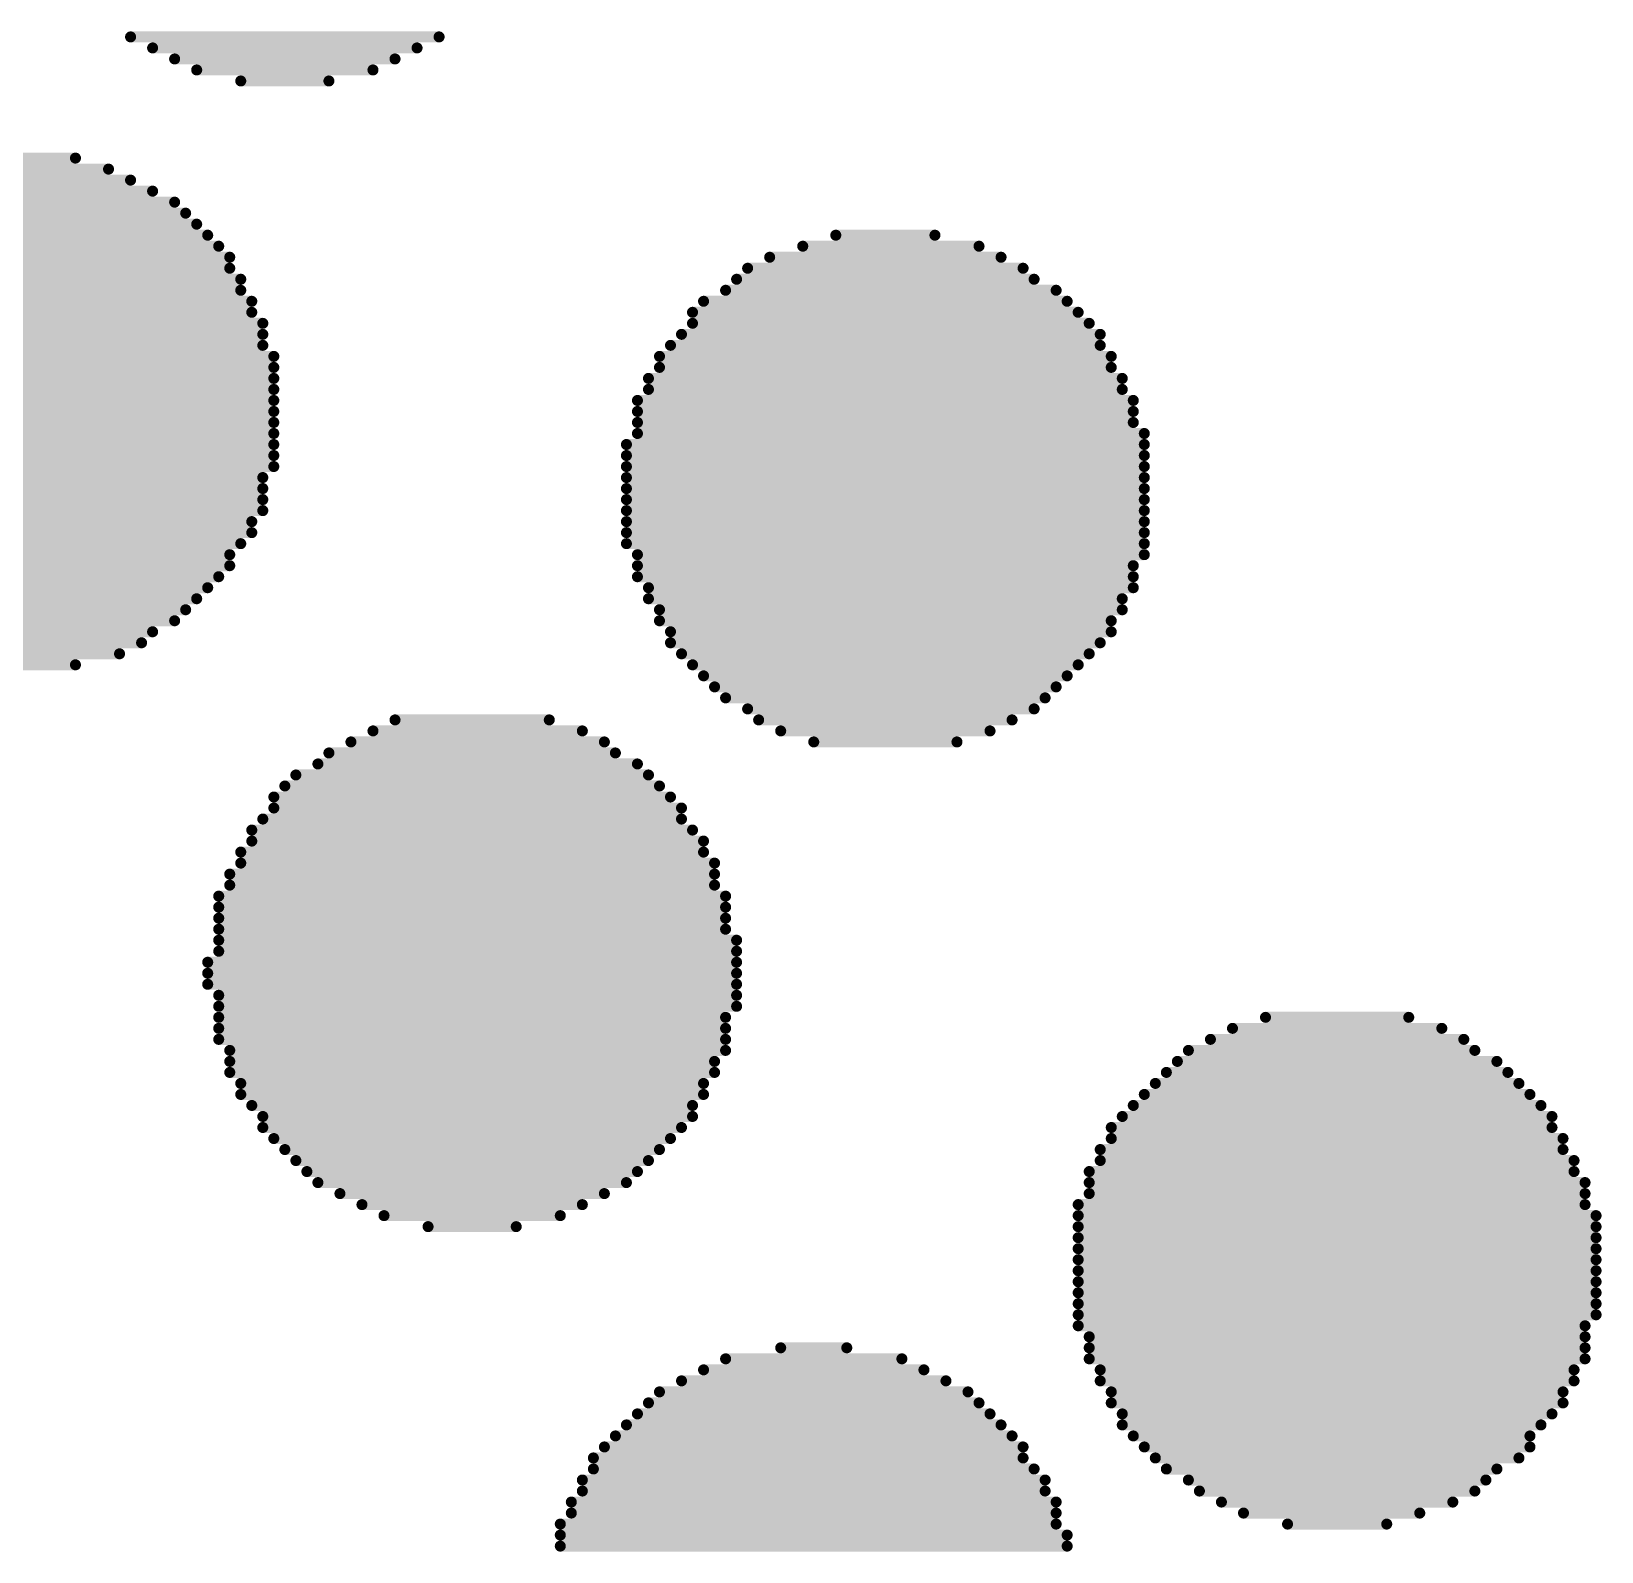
# Model space of a CAD drawing. Header units: millimetres. Extents: x 45 to 209, y 90 to 189.
# Drawn here: x 138.579 to 139.484, y 98.042 to 98.918 of the extents above; entities that cross this region are included whole.
import ezdxf

# ---------------------------------------------------------------- set-up
doc = ezdxf.new("R2010")
doc.units = ezdxf.units.MM
doc.layers.add('TopOverlay', color=2, linetype='Continuous')

# ---------------------------------------------------------------- blocks, each defined once
blk = doc.blocks.new('5394DE47_A0E8_4329_8464_7791B7C19310_63')
at = {"layer": 'TopOverlay', "const_width": 0.00635}
for points in [[(4.91645, 4.75955), (5.09425, 4.75955)], [(4.92915, 4.7532), (5.08155, 4.7532)], [(4.94185, 4.74685), (5.06885, 4.74685)], [(4.95455, 4.7405), (5.05615, 4.7405)], [(4.97995, 4.73415), (5.03075, 4.73415)], [(4.8212, 4.6897), (4.8847, 4.6897)], [(4.7831, 4.677), (4.91645, 4.677)], [(4.7958, 4.68335), (4.90375, 4.68335)], [(4.7704, 4.67065), (4.92915, 4.67065)], [(4.75135, 4.65795), (4.9482, 4.65795)], [(4.76405, 4.6643), (4.94185, 4.6643)], [(4.745, 4.6516), (4.95455, 4.6516)], [(4.7323, 4.6389), (4.96725, 4.6389)], [(4.73865, 4.64525), (4.9609, 4.64525)], [(5.3038, 4.6389), (5.4054, 4.6389)], [(5.32285, 4.64525), (5.38, 4.64525)], [(4.7323, 4.63255), (4.9736, 4.63255)], [(5.28475, 4.63255), (5.4181, 4.63255)], [(4.72595, 4.6262), (4.9736, 4.6262)], [(5.27205, 4.6262), (5.4308, 4.6262)], [(4.7196, 4.61985), (4.97995, 4.61985)], [(4.7196, 4.6135), (4.97995, 4.6135)], [(5.25935, 4.6135), (5.44985, 4.6135)], [(5.2657, 4.61985), (5.43715, 4.61985)], [(4.71325, 4.60715), (4.9863, 4.60715)], [(5.24665, 4.60715), (5.4562, 4.60715)], [(4.7069, 4.59445), (4.99265, 4.59445)], [(4.71325, 4.6008), (4.9863, 4.6008)], [(5.2403, 4.6008), (5.46255, 4.6008)], [(5.2403, 4.59445), (5.4689, 4.59445)], [(4.7069, 4.5881), (4.99265, 4.5881)], [(5.23395, 4.5881), (5.47525, 4.5881)], [(4.7069, 4.58175), (4.99265, 4.58175)], [(5.2276, 4.58175), (5.47525, 4.58175)], [(4.70055, 4.5754), (4.999, 4.5754)], [(4.70055, 4.56905), (4.999, 4.56905)], [(5.22125, 4.5754), (5.4816, 4.5754)], [(5.22125, 4.56905), (5.4816, 4.56905)], [(4.70055, 4.5627), (4.999, 4.5627)], [(5.2149, 4.5627), (5.48795, 4.5627)], [(4.70055, 4.55635), (4.999, 4.55635)], [(4.70055, 4.55), (4.999, 4.55)], [(5.20855, 4.55), (5.4943, 4.55)], [(5.2149, 4.55635), (5.48795, 4.55635)], [(4.70055, 4.54365), (4.999, 4.54365)], [(5.20855, 4.54365), (5.4943, 4.54365)], [(4.70055, 4.5373), (4.999, 4.5373)], [(4.70055, 4.53095), (4.999, 4.53095)], [(5.20855, 4.5373), (5.4943, 4.5373)], [(5.20855, 4.53095), (5.50065, 4.53095)], [(4.70055, 4.5246), (4.999, 4.5246)], [(5.2022, 4.5246), (5.50065, 4.5246)], [(4.70055, 4.51825), (4.999, 4.51825)], [(5.2022, 4.51825), (5.50065, 4.51825)], [(4.70055, 4.5119), (4.999, 4.5119)], [(4.7069, 4.50555), (4.99265, 4.50555)], [(5.2022, 4.5119), (5.50065, 4.5119)], [(5.2022, 4.50555), (5.50065, 4.50555)], [(4.7069, 4.4992), (4.99265, 4.4992)], [(5.2022, 4.4992), (5.50065, 4.4992)], [(4.7069, 4.49285), (4.99265, 4.49285)], [(4.71325, 4.4865), (4.99265, 4.4865)], [(5.2022, 4.49285), (5.50065, 4.49285)], [(5.2022, 4.4865), (5.50065, 4.4865)], [(4.71325, 4.48015), (4.9863, 4.48015)], [(5.2022, 4.48015), (5.50065, 4.48015)], [(4.7196, 4.4738), (4.9863, 4.4738)], [(4.7196, 4.46745), (4.97995, 4.46745)], [(5.2022, 4.4738), (5.50065, 4.4738)], [(5.2022, 4.46745), (5.50065, 4.46745)], [(4.72595, 4.4611), (4.9736, 4.4611)], [(5.20855, 4.4611), (5.50065, 4.4611)], [(4.72595, 4.45475), (4.9736, 4.45475)], [(5.20855, 4.45475), (5.4943, 4.45475)], [(4.7323, 4.4484), (4.96725, 4.4484)], [(4.73865, 4.44205), (4.9609, 4.44205)], [(5.20855, 4.4484), (5.4943, 4.4484)], [(5.2149, 4.44205), (5.4943, 4.44205)], [(4.745, 4.4357), (4.95455, 4.4357)], [(5.2149, 4.4357), (5.48795, 4.4357)], [(4.75135, 4.42935), (4.9482, 4.42935)], [(4.7577, 4.423), (4.94185, 4.423)], [(5.22125, 4.42935), (5.48795, 4.42935)], [(5.22125, 4.423), (5.4816, 4.423)], [(4.7704, 4.41665), (4.92915, 4.41665)], [(5.2276, 4.41665), (5.4816, 4.41665)], [(4.77675, 4.4103), (4.9228, 4.4103)], [(4.7958, 4.40395), (4.9101, 4.40395)], [(5.2276, 4.4103), (5.47525, 4.4103)], [(5.23395, 4.40395), (5.4689, 4.40395)], [(4.81485, 4.3976), (4.8847, 4.3976)], [(5.2403, 4.3976), (5.46255, 4.3976)], [(5.24665, 4.39125), (5.4562, 4.39125)], [(5.253, 4.3849), (5.44985, 4.3849)], [(5.25935, 4.37855), (5.4435, 4.37855)], [(5.27205, 4.3722), (5.43715, 4.3722)], [(5.05615, 4.3595), (5.1768, 4.3595)], [(5.06885, 4.36585), (5.15775, 4.36585)], [(5.2784, 4.36585), (5.42445, 4.36585)], [(5.2911, 4.3595), (5.41175, 4.3595)], [(5.04345, 4.35315), (5.1895, 4.35315)], [(5.31015, 4.35315), (5.3927, 4.35315)], [(5.0244, 4.34045), (5.20855, 4.34045)], [(5.03075, 4.3468), (5.19585, 4.3468)], [(5.0117, 4.3341), (5.2149, 4.3341)], [(5.00535, 4.32775), (5.22125, 4.32775)], [(4.999, 4.3214), (5.2276, 4.3214)], [(4.999, 4.31505), (5.23395, 4.31505)], [(4.99265, 4.3087), (5.23395, 4.3087)], [(4.9863, 4.30235), (5.2403, 4.30235)], [(4.9863, 4.296), (5.24665, 4.296)], [(4.97995, 4.28965), (5.24665, 4.28965)], [(4.9736, 4.27695), (5.253, 4.27695)], [(4.97995, 4.2833), (5.253, 4.2833)], [(4.9736, 4.2706), (5.253, 4.2706)], [(4.96725, 4.26425), (5.25935, 4.26425)], [(4.96725, 4.2579), (5.25935, 4.2579)], [(4.96725, 4.25155), (5.25935, 4.25155)], [(4.96725, 4.2452), (5.25935, 4.2452)], [(4.96725, 4.23885), (5.2657, 4.23885)], [(4.96725, 4.2325), (5.2657, 4.2325)], [(4.9609, 4.22615), (5.2657, 4.22615)], [(4.9609, 4.2198), (5.2657, 4.2198)], [(4.9609, 4.21345), (5.2657, 4.21345)], [(4.96725, 4.2071), (5.2657, 4.2071)], [(4.96725, 4.20075), (5.2657, 4.20075)], [(4.96725, 4.1944), (5.25935, 4.1944)], [(4.96725, 4.18805), (5.25935, 4.18805)], [(5.55145, 4.18805), (5.6721, 4.18805)], [(5.5705, 4.1944), (5.65305, 4.1944)], [(4.96725, 4.1817), (5.25935, 4.1817)], [(5.53875, 4.1817), (5.6848, 4.1817)], [(4.9736, 4.17535), (5.25935, 4.17535)], [(4.9736, 4.169), (5.253, 4.169)], [(5.5197, 4.169), (5.70385, 4.169)], [(5.52605, 4.17535), (5.69115, 4.17535)], [(4.9736, 4.16265), (5.253, 4.16265)], [(5.51335, 4.16265), (5.7102, 4.16265)], [(4.97995, 4.1563), (5.24665, 4.1563)], [(5.507, 4.1563), (5.71655, 4.1563)], [(4.97995, 4.14995), (5.24665, 4.14995)], [(4.9863, 4.1436), (5.2403, 4.1436)], [(5.4943, 4.1436), (5.72925, 4.1436)], [(5.50065, 4.14995), (5.7229, 4.14995)], [(4.99265, 4.13725), (5.2403, 4.13725)], [(5.48795, 4.13725), (5.7356, 4.13725)], [(4.99265, 4.1309), (5.23395, 4.1309)], [(4.999, 4.12455), (5.2276, 4.12455)], [(5.4816, 4.1309), (5.7356, 4.1309)], [(5.4816, 4.12455), (5.74195, 4.12455)], [(5.00535, 4.1182), (5.22125, 4.1182)], [(5.47525, 4.1182), (5.74195, 4.1182)], [(5.0117, 4.11185), (5.2149, 4.11185)], [(5.01805, 4.1055), (5.20855, 4.1055)], [(5.4689, 4.1055), (5.7483, 4.1055)], [(5.47525, 4.11185), (5.7483, 4.11185)], [(5.0244, 4.09915), (5.2022, 4.09915)], [(5.4689, 4.09915), (5.75465, 4.09915)], [(5.0371, 4.0928), (5.1895, 4.0928)], [(5.4689, 4.0928), (5.75465, 4.0928)], [(5.0498, 4.08645), (5.1768, 4.08645)], [(5.0625, 4.0801), (5.1641, 4.0801)], [(5.46255, 4.08645), (5.75465, 4.08645)], [(5.46255, 4.0801), (5.761, 4.0801)], [(5.0879, 4.07375), (5.1387, 4.07375)], [(5.46255, 4.07375), (5.761, 4.07375)], [(5.46255, 4.0674), (5.761, 4.0674)], [(5.46255, 4.06105), (5.761, 4.06105)], [(5.46255, 4.0547), (5.761, 4.0547)], [(5.46255, 4.04835), (5.761, 4.04835)], [(5.46255, 4.042), (5.761, 4.042)], [(5.46255, 4.03565), (5.761, 4.03565)], [(5.46255, 4.0293), (5.761, 4.0293)], [(5.46255, 4.02295), (5.761, 4.02295)], [(5.46255, 4.0166), (5.75465, 4.0166)], [(5.4689, 4.01025), (5.75465, 4.01025)], [(5.25935, 3.99755), (5.36095, 3.99755)], [(5.2911, 4.0039), (5.3292, 4.0039)], [(5.4689, 4.0039), (5.75465, 4.0039)], [(5.4689, 3.99755), (5.75465, 3.99755)], [(5.24665, 3.9912), (5.37365, 3.9912)], [(5.47525, 3.9912), (5.7483, 3.9912)], [(5.22125, 3.9785), (5.39905, 3.9785)], [(5.23395, 3.98485), (5.38635, 3.98485)], [(5.47525, 3.98485), (5.7483, 3.98485)], [(5.4816, 3.9785), (5.74195, 3.9785)], [(5.2149, 3.97215), (5.4054, 3.97215)], [(5.4816, 3.97215), (5.74195, 3.97215)], [(5.20855, 3.9658), (5.41175, 3.9658)], [(5.48795, 3.9658), (5.7356, 3.9658)], [(5.19585, 3.9531), (5.42445, 3.9531)], [(5.2022, 3.95945), (5.4181, 3.95945)], [(5.48795, 3.95945), (5.72925, 3.95945)], [(5.4943, 3.9531), (5.7229, 3.9531)], [(5.1895, 3.94675), (5.4308, 3.94675)], [(5.50065, 3.94675), (5.7229, 3.94675)], [(5.18315, 3.9404), (5.4308, 3.9404)], [(5.18315, 3.93405), (5.43715, 3.93405)], [(5.507, 3.9404), (5.71655, 3.9404)], [(5.51335, 3.93405), (5.70385, 3.93405)], [(5.1768, 3.9277), (5.4435, 3.9277)], [(5.52605, 3.9277), (5.6975, 3.9277)], [(5.17045, 3.915), (5.44985, 3.915)], [(5.1768, 3.92135), (5.4435, 3.92135)], [(5.5324, 3.92135), (5.69115, 3.92135)], [(5.5451, 3.915), (5.67845, 3.915)], [(5.17045, 3.90865), (5.44985, 3.90865)], [(5.5578, 3.90865), (5.6594, 3.90865)], [(5.1641, 3.9023), (5.44985, 3.9023)], [(5.5832, 3.9023), (5.64035, 3.9023)], [(5.1641, 3.89595), (5.4562, 3.89595)], [(5.1641, 3.8896), (5.4562, 3.8896)]]:
    blk.add_lwpolyline(points, dxfattribs=at)
at = {"layer": 'TopOverlay', "const_width": 0.00317}
for points in [[(4.91486, 4.75955, 1), (4.91804, 4.75955, 1)], [(5.09266, 4.75955, 1), (5.09584, 4.75955, 1)], [(4.92756, 4.7532, 1), (4.93074, 4.7532, 1)], [(5.07996, 4.7532, 1), (5.08314, 4.7532, 1)], [(4.94026, 4.74685, 1), (4.94344, 4.74685, 1)], [(4.95296, 4.7405, 1), (4.95614, 4.7405, 1)], [(5.05456, 4.7405, 1), (5.05774, 4.7405, 1)], [(5.06726, 4.74685, 1), (5.07044, 4.74685, 1)], [(4.97836, 4.73415, 1), (4.98154, 4.73415, 1)], [(5.02916, 4.73415, 1), (5.03234, 4.73415, 1)], [(4.88311, 4.6897, 1), (4.88629, 4.6897, 1)], [(4.90216, 4.68335, 1), (4.90534, 4.68335, 1)], [(4.91486, 4.677, 1), (4.91804, 4.677, 1)], [(4.92756, 4.67065, 1), (4.93074, 4.67065, 1)], [(4.94026, 4.6643, 1), (4.94344, 4.6643, 1)], [(4.94661, 4.65795, 1), (4.94979, 4.65795, 1)], [(4.95296, 4.6516, 1), (4.95614, 4.6516, 1)], [(4.95931, 4.64525, 1), (4.96249, 4.64525, 1)], [(4.96566, 4.6389, 1), (4.96884, 4.6389, 1)], [(5.30221, 4.6389, 1), (5.30539, 4.6389, 1)], [(5.32126, 4.64525, 1), (5.32444, 4.64525, 1)], [(5.37841, 4.64525, 1), (5.38159, 4.64525, 1)], [(5.40381, 4.6389, 1), (5.40699, 4.6389, 1)], [(4.97201, 4.63255, 1), (4.97519, 4.63255, 1)], [(5.28316, 4.63255, 1), (5.28634, 4.63255, 1)], [(5.41651, 4.63255, 1), (5.41969, 4.63255, 1)], [(4.97201, 4.6262, 1), (4.97519, 4.6262, 1)], [(5.27046, 4.6262, 1), (5.27364, 4.6262, 1)], [(5.42921, 4.6262, 1), (5.43239, 4.6262, 1)], [(4.97836, 4.61985, 1), (4.98154, 4.61985, 1)], [(4.97836, 4.6135, 1), (4.98154, 4.6135, 1)], [(5.25776, 4.6135, 1), (5.26094, 4.6135, 1)], [(5.26411, 4.61985, 1), (5.26729, 4.61985, 1)], [(5.43556, 4.61985, 1), (5.43874, 4.61985, 1)], [(5.44826, 4.6135, 1), (5.45144, 4.6135, 1)], [(4.98471, 4.60715, 1), (4.98789, 4.60715, 1)], [(5.24506, 4.60715, 1), (5.24824, 4.60715, 1)], [(5.45461, 4.60715, 1), (5.45779, 4.60715, 1)], [(4.98471, 4.6008, 1), (4.98789, 4.6008, 1)], [(4.99106, 4.59445, 1), (4.99424, 4.59445, 1)], [(5.23871, 4.6008, 1), (5.24189, 4.6008, 1)], [(5.23871, 4.59445, 1), (5.24189, 4.59445, 1)], [(5.46096, 4.6008, 1), (5.46414, 4.6008, 1)], [(5.46731, 4.59445, 1), (5.47049, 4.59445, 1)], [(4.99106, 4.5881, 1), (4.99424, 4.5881, 1)], [(5.23236, 4.5881, 1), (5.23554, 4.5881, 1)], [(5.47366, 4.5881, 1), (5.47684, 4.5881, 1)], [(4.99106, 4.58175, 1), (4.99424, 4.58175, 1)], [(5.22601, 4.58175, 1), (5.22919, 4.58175, 1)], [(5.47366, 4.58175, 1), (5.47684, 4.58175, 1)], [(4.99741, 4.5754, 1), (5.00059, 4.5754, 1)], [(4.99741, 4.56905, 1), (5.00059, 4.56905, 1)], [(5.21966, 4.5754, 1), (5.22284, 4.5754, 1)], [(5.21966, 4.56905, 1), (5.22284, 4.56905, 1)], [(5.48001, 4.5754, 1), (5.48319, 4.5754, 1)], [(5.48001, 4.56905, 1), (5.48319, 4.56905, 1)], [(4.99741, 4.5627, 1), (5.00059, 4.5627, 1)], [(5.21331, 4.5627, 1), (5.21649, 4.5627, 1)], [(5.48636, 4.5627, 1), (5.48954, 4.5627, 1)], [(4.99741, 4.55635, 1), (5.00059, 4.55635, 1)], [(4.99741, 4.55, 1), (5.00059, 4.55, 1)], [(5.20696, 4.55, 1), (5.21014, 4.55, 1)], [(5.21331, 4.55635, 1), (5.21649, 4.55635, 1)], [(5.48636, 4.55635, 1), (5.48954, 4.55635, 1)], [(5.49271, 4.55, 1), (5.49589, 4.55, 1)], [(4.99741, 4.54365, 1), (5.00059, 4.54365, 1)], [(5.20696, 4.54365, 1), (5.21014, 4.54365, 1)], [(5.49271, 4.54365, 1), (5.49589, 4.54365, 1)], [(4.99741, 4.5373, 1), (5.00059, 4.5373, 1)], [(4.99741, 4.53095, 1), (5.00059, 4.53095, 1)], [(5.20696, 4.5373, 1), (5.21014, 4.5373, 1)], [(5.20696, 4.53095, 1), (5.21014, 4.53095, 1)], [(5.49271, 4.5373, 1), (5.49589, 4.5373, 1)], [(5.49906, 4.53095, 1), (5.50224, 4.53095, 1)], [(4.99741, 4.5246, 1), (5.00059, 4.5246, 1)], [(5.20061, 4.5246, 1), (5.20379, 4.5246, 1)], [(5.49906, 4.5246, 1), (5.50224, 4.5246, 1)], [(4.99741, 4.51825, 1), (5.00059, 4.51825, 1)], [(5.20061, 4.51825, 1), (5.20379, 4.51825, 1)], [(5.49906, 4.51825, 1), (5.50224, 4.51825, 1)], [(4.99106, 4.50555, 1), (4.99424, 4.50555, 1)], [(4.99741, 4.5119, 1), (5.00059, 4.5119, 1)], [(5.20061, 4.5119, 1), (5.20379, 4.5119, 1)], [(5.20061, 4.50555, 1), (5.20379, 4.50555, 1)], [(5.49906, 4.5119, 1), (5.50224, 4.5119, 1)], [(5.49906, 4.50555, 1), (5.50224, 4.50555, 1)], [(4.99106, 4.4992, 1), (4.99424, 4.4992, 1)], [(5.20061, 4.4992, 1), (5.20379, 4.4992, 1)], [(5.49906, 4.4992, 1), (5.50224, 4.4992, 1)], [(4.99106, 4.49285, 1), (4.99424, 4.49285, 1)], [(4.99106, 4.4865, 1), (4.99424, 4.4865, 1)], [(5.20061, 4.49285, 1), (5.20379, 4.49285, 1)], [(5.20061, 4.4865, 1), (5.20379, 4.4865, 1)], [(5.49906, 4.49285, 1), (5.50224, 4.49285, 1)], [(5.49906, 4.4865, 1), (5.50224, 4.4865, 1)], [(4.98471, 4.48015, 1), (4.98789, 4.48015, 1)], [(5.20061, 4.48015, 1), (5.20379, 4.48015, 1)], [(5.49906, 4.48015, 1), (5.50224, 4.48015, 1)], [(4.97836, 4.46745, 1), (4.98154, 4.46745, 1)], [(4.98471, 4.4738, 1), (4.98789, 4.4738, 1)], [(5.20061, 4.4738, 1), (5.20379, 4.4738, 1)], [(5.20061, 4.46745, 1), (5.20379, 4.46745, 1)], [(5.49906, 4.4738, 1), (5.50224, 4.4738, 1)], [(5.49906, 4.46745, 1), (5.50224, 4.46745, 1)], [(4.97201, 4.4611, 1), (4.97519, 4.4611, 1)], [(5.20696, 4.4611, 1), (5.21014, 4.4611, 1)], [(5.49906, 4.4611, 1), (5.50224, 4.4611, 1)], [(4.97201, 4.45475, 1), (4.97519, 4.45475, 1)], [(5.20696, 4.45475, 1), (5.21014, 4.45475, 1)], [(5.49271, 4.45475, 1), (5.49589, 4.45475, 1)], [(4.95931, 4.44205, 1), (4.96249, 4.44205, 1)], [(4.96566, 4.4484, 1), (4.96884, 4.4484, 1)], [(5.20696, 4.4484, 1), (5.21014, 4.4484, 1)], [(5.21331, 4.44205, 1), (5.21649, 4.44205, 1)], [(5.49271, 4.4484, 1), (5.49589, 4.4484, 1)], [(5.49271, 4.44205, 1), (5.49589, 4.44205, 1)], [(4.95296, 4.4357, 1), (4.95614, 4.4357, 1)], [(5.21331, 4.4357, 1), (5.21649, 4.4357, 1)], [(5.48636, 4.4357, 1), (5.48954, 4.4357, 1)], [(4.94026, 4.423, 1), (4.94344, 4.423, 1)], [(4.94661, 4.42935, 1), (4.94979, 4.42935, 1)], [(5.21966, 4.42935, 1), (5.22284, 4.42935, 1)], [(5.21966, 4.423, 1), (5.22284, 4.423, 1)], [(5.48001, 4.423, 1), (5.48319, 4.423, 1)], [(5.48636, 4.42935, 1), (5.48954, 4.42935, 1)], [(4.92756, 4.41665, 1), (4.93074, 4.41665, 1)], [(5.22601, 4.41665, 1), (5.22919, 4.41665, 1)], [(5.48001, 4.41665, 1), (5.48319, 4.41665, 1)], [(4.90851, 4.40395, 1), (4.91169, 4.40395, 1)], [(4.92121, 4.4103, 1), (4.92439, 4.4103, 1)], [(5.22601, 4.4103, 1), (5.22919, 4.4103, 1)], [(5.23236, 4.40395, 1), (5.23554, 4.40395, 1)], [(5.46731, 4.40395, 1), (5.47049, 4.40395, 1)], [(5.47366, 4.4103, 1), (5.47684, 4.4103, 1)], [(4.88311, 4.3976, 1), (4.88629, 4.3976, 1)], [(5.23871, 4.3976, 1), (5.24189, 4.3976, 1)], [(5.46096, 4.3976, 1), (5.46414, 4.3976, 1)], [(5.24506, 4.39125, 1), (5.24824, 4.39125, 1)], [(5.45461, 4.39125, 1), (5.45779, 4.39125, 1)], [(5.25141, 4.3849, 1), (5.25459, 4.3849, 1)], [(5.25776, 4.37855, 1), (5.26094, 4.37855, 1)], [(5.44191, 4.37855, 1), (5.44509, 4.37855, 1)], [(5.44826, 4.3849, 1), (5.45144, 4.3849, 1)], [(5.27046, 4.3722, 1), (5.27364, 4.3722, 1)], [(5.43556, 4.3722, 1), (5.43874, 4.3722, 1)], [(5.05456, 4.3595, 1), (5.05774, 4.3595, 1)], [(5.06726, 4.36585, 1), (5.07044, 4.36585, 1)], [(5.15616, 4.36585, 1), (5.15934, 4.36585, 1)], [(5.17521, 4.3595, 1), (5.17839, 4.3595, 1)], [(5.27681, 4.36585, 1), (5.27999, 4.36585, 1)], [(5.28951, 4.3595, 1), (5.29269, 4.3595, 1)], [(5.41016, 4.3595, 1), (5.41334, 4.3595, 1)], [(5.42286, 4.36585, 1), (5.42604, 4.36585, 1)], [(5.04186, 4.35315, 1), (5.04504, 4.35315, 1)], [(5.18791, 4.35315, 1), (5.19109, 4.35315, 1)], [(5.30856, 4.35315, 1), (5.31174, 4.35315, 1)], [(5.39111, 4.35315, 1), (5.39429, 4.35315, 1)], [(5.02281, 4.34045, 1), (5.02599, 4.34045, 1)], [(5.02916, 4.3468, 1), (5.03234, 4.3468, 1)], [(5.19426, 4.3468, 1), (5.19744, 4.3468, 1)], [(5.20696, 4.34045, 1), (5.21014, 4.34045, 1)], [(5.01011, 4.3341, 1), (5.01329, 4.3341, 1)], [(5.21331, 4.3341, 1), (5.21649, 4.3341, 1)], [(5.00376, 4.32775, 1), (5.00694, 4.32775, 1)], [(5.21966, 4.32775, 1), (5.22284, 4.32775, 1)], [(4.99741, 4.3214, 1), (5.00059, 4.3214, 1)], [(4.99741, 4.31505, 1), (5.00059, 4.31505, 1)], [(5.22601, 4.3214, 1), (5.22919, 4.3214, 1)], [(5.23236, 4.31505, 1), (5.23554, 4.31505, 1)], [(4.99106, 4.3087, 1), (4.99424, 4.3087, 1)], [(5.23236, 4.3087, 1), (5.23554, 4.3087, 1)], [(4.98471, 4.30235, 1), (4.98789, 4.30235, 1)], [(4.98471, 4.296, 1), (4.98789, 4.296, 1)], [(5.23871, 4.30235, 1), (5.24189, 4.30235, 1)], [(5.24506, 4.296, 1), (5.24824, 4.296, 1)], [(4.97836, 4.28965, 1), (4.98154, 4.28965, 1)], [(5.24506, 4.28965, 1), (5.24824, 4.28965, 1)], [(4.97201, 4.27695, 1), (4.97519, 4.27695, 1)], [(4.97836, 4.2833, 1), (4.98154, 4.2833, 1)], [(5.25141, 4.2833, 1), (5.25459, 4.2833, 1)], [(5.25141, 4.27695, 1), (5.25459, 4.27695, 1)], [(4.97201, 4.2706, 1), (4.97519, 4.2706, 1)], [(5.25141, 4.2706, 1), (5.25459, 4.2706, 1)], [(4.96566, 4.26425, 1), (4.96884, 4.26425, 1)], [(5.25776, 4.26425, 1), (5.26094, 4.26425, 1)], [(4.96566, 4.2579, 1), (4.96884, 4.2579, 1)], [(4.96566, 4.25155, 1), (4.96884, 4.25155, 1)], [(5.25776, 4.2579, 1), (5.26094, 4.2579, 1)], [(5.25776, 4.25155, 1), (5.26094, 4.25155, 1)], [(4.96566, 4.2452, 1), (4.96884, 4.2452, 1)], [(5.25776, 4.2452, 1), (5.26094, 4.2452, 1)], [(4.96566, 4.23885, 1), (4.96884, 4.23885, 1)], [(4.96566, 4.2325, 1), (4.96884, 4.2325, 1)], [(5.26411, 4.23885, 1), (5.26729, 4.23885, 1)], [(5.26411, 4.2325, 1), (5.26729, 4.2325, 1)], [(4.95931, 4.22615, 1), (4.96249, 4.22615, 1)], [(5.26411, 4.22615, 1), (5.26729, 4.22615, 1)], [(4.95931, 4.2198, 1), (4.96249, 4.2198, 1)], [(5.26411, 4.2198, 1), (5.26729, 4.2198, 1)], [(4.95931, 4.21345, 1), (4.96249, 4.21345, 1)], [(4.96566, 4.2071, 1), (4.96884, 4.2071, 1)], [(5.26411, 4.21345, 1), (5.26729, 4.21345, 1)], [(5.26411, 4.2071, 1), (5.26729, 4.2071, 1)], [(4.96566, 4.20075, 1), (4.96884, 4.20075, 1)], [(5.26411, 4.20075, 1), (5.26729, 4.20075, 1)], [(4.96566, 4.1944, 1), (4.96884, 4.1944, 1)], [(4.96566, 4.18805, 1), (4.96884, 4.18805, 1)], [(5.25776, 4.1944, 1), (5.26094, 4.1944, 1)], [(5.25776, 4.18805, 1), (5.26094, 4.18805, 1)], [(5.54986, 4.18805, 1), (5.55304, 4.18805, 1)], [(5.56891, 4.1944, 1), (5.57209, 4.1944, 1)], [(5.65146, 4.1944, 1), (5.65464, 4.1944, 1)], [(5.67051, 4.18805, 1), (5.67369, 4.18805, 1)], [(4.96566, 4.1817, 1), (4.96884, 4.1817, 1)], [(5.25776, 4.1817, 1), (5.26094, 4.1817, 1)], [(5.53716, 4.1817, 1), (5.54034, 4.1817, 1)], [(5.68321, 4.1817, 1), (5.68639, 4.1817, 1)], [(4.97201, 4.17535, 1), (4.97519, 4.17535, 1)], [(4.97201, 4.169, 1), (4.97519, 4.169, 1)], [(5.25141, 4.169, 1), (5.25459, 4.169, 1)], [(5.25776, 4.17535, 1), (5.26094, 4.17535, 1)], [(5.51811, 4.169, 1), (5.52129, 4.169, 1)], [(5.52446, 4.17535, 1), (5.52764, 4.17535, 1)], [(5.68956, 4.17535, 1), (5.69274, 4.17535, 1)], [(5.70226, 4.169, 1), (5.70544, 4.169, 1)], [(4.97201, 4.16265, 1), (4.97519, 4.16265, 1)], [(5.25141, 4.16265, 1), (5.25459, 4.16265, 1)], [(5.51176, 4.16265, 1), (5.51494, 4.16265, 1)], [(5.70861, 4.16265, 1), (5.71179, 4.16265, 1)], [(4.97836, 4.1563, 1), (4.98154, 4.1563, 1)], [(5.24506, 4.1563, 1), (5.24824, 4.1563, 1)], [(5.50541, 4.1563, 1), (5.50859, 4.1563, 1)], [(5.71496, 4.1563, 1), (5.71814, 4.1563, 1)], [(4.97836, 4.14995, 1), (4.98154, 4.14995, 1)], [(4.98471, 4.1436, 1), (4.98789, 4.1436, 1)], [(5.23871, 4.1436, 1), (5.24189, 4.1436, 1)], [(5.24506, 4.14995, 1), (5.24824, 4.14995, 1)], [(5.49271, 4.1436, 1), (5.49589, 4.1436, 1)], [(5.49906, 4.14995, 1), (5.50224, 4.14995, 1)], [(5.72131, 4.14995, 1), (5.72449, 4.14995, 1)], [(5.72766, 4.1436, 1), (5.73084, 4.1436, 1)], [(4.99106, 4.13725, 1), (4.99424, 4.13725, 1)], [(5.23871, 4.13725, 1), (5.24189, 4.13725, 1)], [(5.48636, 4.13725, 1), (5.48954, 4.13725, 1)], [(5.73401, 4.13725, 1), (5.73719, 4.13725, 1)], [(4.99106, 4.1309, 1), (4.99424, 4.1309, 1)], [(4.99741, 4.12455, 1), (5.00059, 4.12455, 1)], [(5.22601, 4.12455, 1), (5.22919, 4.12455, 1)], [(5.23236, 4.1309, 1), (5.23554, 4.1309, 1)], [(5.48001, 4.1309, 1), (5.48319, 4.1309, 1)], [(5.48001, 4.12455, 1), (5.48319, 4.12455, 1)], [(5.73401, 4.1309, 1), (5.73719, 4.1309, 1)], [(5.74036, 4.12455, 1), (5.74354, 4.12455, 1)], [(5.00376, 4.1182, 1), (5.00694, 4.1182, 1)], [(5.21966, 4.1182, 1), (5.22284, 4.1182, 1)], [(5.47366, 4.1182, 1), (5.47684, 4.1182, 1)], [(5.74036, 4.1182, 1), (5.74354, 4.1182, 1)], [(5.01011, 4.11185, 1), (5.01329, 4.11185, 1)], [(5.01646, 4.1055, 1), (5.01964, 4.1055, 1)], [(5.20696, 4.1055, 1), (5.21014, 4.1055, 1)], [(5.21331, 4.11185, 1), (5.21649, 4.11185, 1)], [(5.46731, 4.1055, 1), (5.47049, 4.1055, 1)], [(5.47366, 4.11185, 1), (5.47684, 4.11185, 1)], [(5.74671, 4.11185, 1), (5.74989, 4.11185, 1)], [(5.74671, 4.1055, 1), (5.74989, 4.1055, 1)], [(5.02281, 4.09915, 1), (5.02599, 4.09915, 1)], [(5.20061, 4.09915, 1), (5.20379, 4.09915, 1)], [(5.46731, 4.09915, 1), (5.47049, 4.09915, 1)], [(5.75306, 4.09915, 1), (5.75624, 4.09915, 1)], [(5.03551, 4.0928, 1), (5.03869, 4.0928, 1)], [(5.18791, 4.0928, 1), (5.19109, 4.0928, 1)], [(5.46731, 4.0928, 1), (5.47049, 4.0928, 1)], [(5.75306, 4.0928, 1), (5.75624, 4.0928, 1)], [(5.04821, 4.08645, 1), (5.05139, 4.08645, 1)], [(5.06091, 4.0801, 1), (5.06409, 4.0801, 1)], [(5.16251, 4.0801, 1), (5.16569, 4.0801, 1)], [(5.17521, 4.08645, 1), (5.17839, 4.08645, 1)], [(5.46096, 4.08645, 1), (5.46414, 4.08645, 1)], [(5.46096, 4.0801, 1), (5.46414, 4.0801, 1)], [(5.75306, 4.08645, 1), (5.75624, 4.08645, 1)], [(5.75941, 4.0801, 1), (5.76259, 4.0801, 1)], [(5.08631, 4.07375, 1), (5.08949, 4.07375, 1)], [(5.13711, 4.07375, 1), (5.14029, 4.07375, 1)], [(5.46096, 4.07375, 1), (5.46414, 4.07375, 1)], [(5.75941, 4.07375, 1), (5.76259, 4.07375, 1)], [(5.46096, 4.0674, 1), (5.46414, 4.0674, 1)], [(5.46096, 4.06105, 1), (5.46414, 4.06105, 1)], [(5.75941, 4.0674, 1), (5.76259, 4.0674, 1)], [(5.75941, 4.06105, 1), (5.76259, 4.06105, 1)], [(5.46096, 4.0547, 1), (5.46414, 4.0547, 1)], [(5.75941, 4.0547, 1), (5.76259, 4.0547, 1)], [(5.46096, 4.04835, 1), (5.46414, 4.04835, 1)], [(5.46096, 4.042, 1), (5.46414, 4.042, 1)], [(5.75941, 4.04835, 1), (5.76259, 4.04835, 1)], [(5.75941, 4.042, 1), (5.76259, 4.042, 1)], [(5.46096, 4.03565, 1), (5.46414, 4.03565, 1)], [(5.75941, 4.03565, 1), (5.76259, 4.03565, 1)], [(5.46096, 4.0293, 1), (5.46414, 4.0293, 1)], [(5.75941, 4.0293, 1), (5.76259, 4.0293, 1)], [(5.46096, 4.02295, 1), (5.46414, 4.02295, 1)], [(5.46096, 4.0166, 1), (5.46414, 4.0166, 1)], [(5.75306, 4.0166, 1), (5.75624, 4.0166, 1)], [(5.75941, 4.02295, 1), (5.76259, 4.02295, 1)], [(5.46731, 4.01025, 1), (5.47049, 4.01025, 1)], [(5.75306, 4.01025, 1), (5.75624, 4.01025, 1)], [(5.25776, 3.99755, 1), (5.26094, 3.99755, 1)], [(5.28951, 4.0039, 1), (5.29269, 4.0039, 1)], [(5.32761, 4.0039, 1), (5.33079, 4.0039, 1)], [(5.35936, 3.99755, 1), (5.36254, 3.99755, 1)], [(5.46731, 4.0039, 1), (5.47049, 4.0039, 1)], [(5.46731, 3.99755, 1), (5.47049, 3.99755, 1)], [(5.75306, 4.0039, 1), (5.75624, 4.0039, 1)], [(5.75306, 3.99755, 1), (5.75624, 3.99755, 1)], [(5.24506, 3.9912, 1), (5.24824, 3.9912, 1)], [(5.37206, 3.9912, 1), (5.37524, 3.9912, 1)], [(5.47366, 3.9912, 1), (5.47684, 3.9912, 1)], [(5.74671, 3.9912, 1), (5.74989, 3.9912, 1)], [(5.21966, 3.9785, 1), (5.22284, 3.9785, 1)], [(5.23236, 3.98485, 1), (5.23554, 3.98485, 1)], [(5.38476, 3.98485, 1), (5.38794, 3.98485, 1)], [(5.39746, 3.9785, 1), (5.40064, 3.9785, 1)], [(5.47366, 3.98485, 1), (5.47684, 3.98485, 1)], [(5.48001, 3.9785, 1), (5.48319, 3.9785, 1)], [(5.74036, 3.9785, 1), (5.74354, 3.9785, 1)], [(5.74671, 3.98485, 1), (5.74989, 3.98485, 1)], [(5.21331, 3.97215, 1), (5.21649, 3.97215, 1)], [(5.40381, 3.97215, 1), (5.40699, 3.97215, 1)], [(5.48001, 3.97215, 1), (5.48319, 3.97215, 1)], [(5.74036, 3.97215, 1), (5.74354, 3.97215, 1)], [(5.20696, 3.9658, 1), (5.21014, 3.9658, 1)], [(5.41016, 3.9658, 1), (5.41334, 3.9658, 1)], [(5.48636, 3.9658, 1), (5.48954, 3.9658, 1)], [(5.73401, 3.9658, 1), (5.73719, 3.9658, 1)], [(5.19426, 3.9531, 1), (5.19744, 3.9531, 1)], [(5.20061, 3.95945, 1), (5.20379, 3.95945, 1)], [(5.41651, 3.95945, 1), (5.41969, 3.95945, 1)], [(5.42286, 3.9531, 1), (5.42604, 3.9531, 1)], [(5.48636, 3.95945, 1), (5.48954, 3.95945, 1)], [(5.49271, 3.9531, 1), (5.49589, 3.9531, 1)], [(5.72131, 3.9531, 1), (5.72449, 3.9531, 1)], [(5.72766, 3.95945, 1), (5.73084, 3.95945, 1)], [(5.18791, 3.94675, 1), (5.19109, 3.94675, 1)], [(5.42921, 3.94675, 1), (5.43239, 3.94675, 1)], [(5.49906, 3.94675, 1), (5.50224, 3.94675, 1)], [(5.72131, 3.94675, 1), (5.72449, 3.94675, 1)], [(5.18156, 3.9404, 1), (5.18474, 3.9404, 1)], [(5.18156, 3.93405, 1), (5.18474, 3.93405, 1)], [(5.42921, 3.9404, 1), (5.43239, 3.9404, 1)], [(5.43556, 3.93405, 1), (5.43874, 3.93405, 1)], [(5.50541, 3.9404, 1), (5.50859, 3.9404, 1)], [(5.51176, 3.93405, 1), (5.51494, 3.93405, 1)], [(5.70226, 3.93405, 1), (5.70544, 3.93405, 1)], [(5.71496, 3.9404, 1), (5.71814, 3.9404, 1)], [(5.17521, 3.9277, 1), (5.17839, 3.9277, 1)], [(5.44191, 3.9277, 1), (5.44509, 3.9277, 1)], [(5.52446, 3.9277, 1), (5.52764, 3.9277, 1)], [(5.69591, 3.9277, 1), (5.69909, 3.9277, 1)], [(5.16886, 3.915, 1), (5.17204, 3.915, 1)], [(5.17521, 3.92135, 1), (5.17839, 3.92135, 1)], [(5.44191, 3.92135, 1), (5.44509, 3.92135, 1)], [(5.44826, 3.915, 1), (5.45144, 3.915, 1)], [(5.53081, 3.92135, 1), (5.53399, 3.92135, 1)], [(5.54351, 3.915, 1), (5.54669, 3.915, 1)], [(5.67686, 3.915, 1), (5.68004, 3.915, 1)], [(5.68956, 3.92135, 1), (5.69274, 3.92135, 1)], [(5.16886, 3.90865, 1), (5.17204, 3.90865, 1)], [(5.44826, 3.90865, 1), (5.45144, 3.90865, 1)], [(5.55621, 3.90865, 1), (5.55939, 3.90865, 1)], [(5.65781, 3.90865, 1), (5.66099, 3.90865, 1)], [(5.16251, 3.9023, 1), (5.16569, 3.9023, 1)], [(5.44826, 3.9023, 1), (5.45144, 3.9023, 1)], [(5.58161, 3.9023, 1), (5.58479, 3.9023, 1)], [(5.63876, 3.9023, 1), (5.64194, 3.9023, 1)], [(5.16251, 3.89595, 1), (5.16569, 3.89595, 1)], [(5.16251, 3.8896, 1), (5.16569, 3.8896, 1)], [(5.45461, 3.89595, 1), (5.45779, 3.89595, 1)], [(5.45461, 3.8896, 1), (5.45779, 3.8896, 1)]]:
    blk.add_lwpolyline(points, format="xyb", close=True, dxfattribs=at)

msp = doc.modelspace()

# ---------------------------------------------------------------- block references
at = {"rotation": 360}
msp.add_blockref('5394DE47_A0E8_4329_8464_7791B7C19310_63', (133.71941, 94.15522), dxfattribs=at)

doc.saveas('drawing.dxf')
